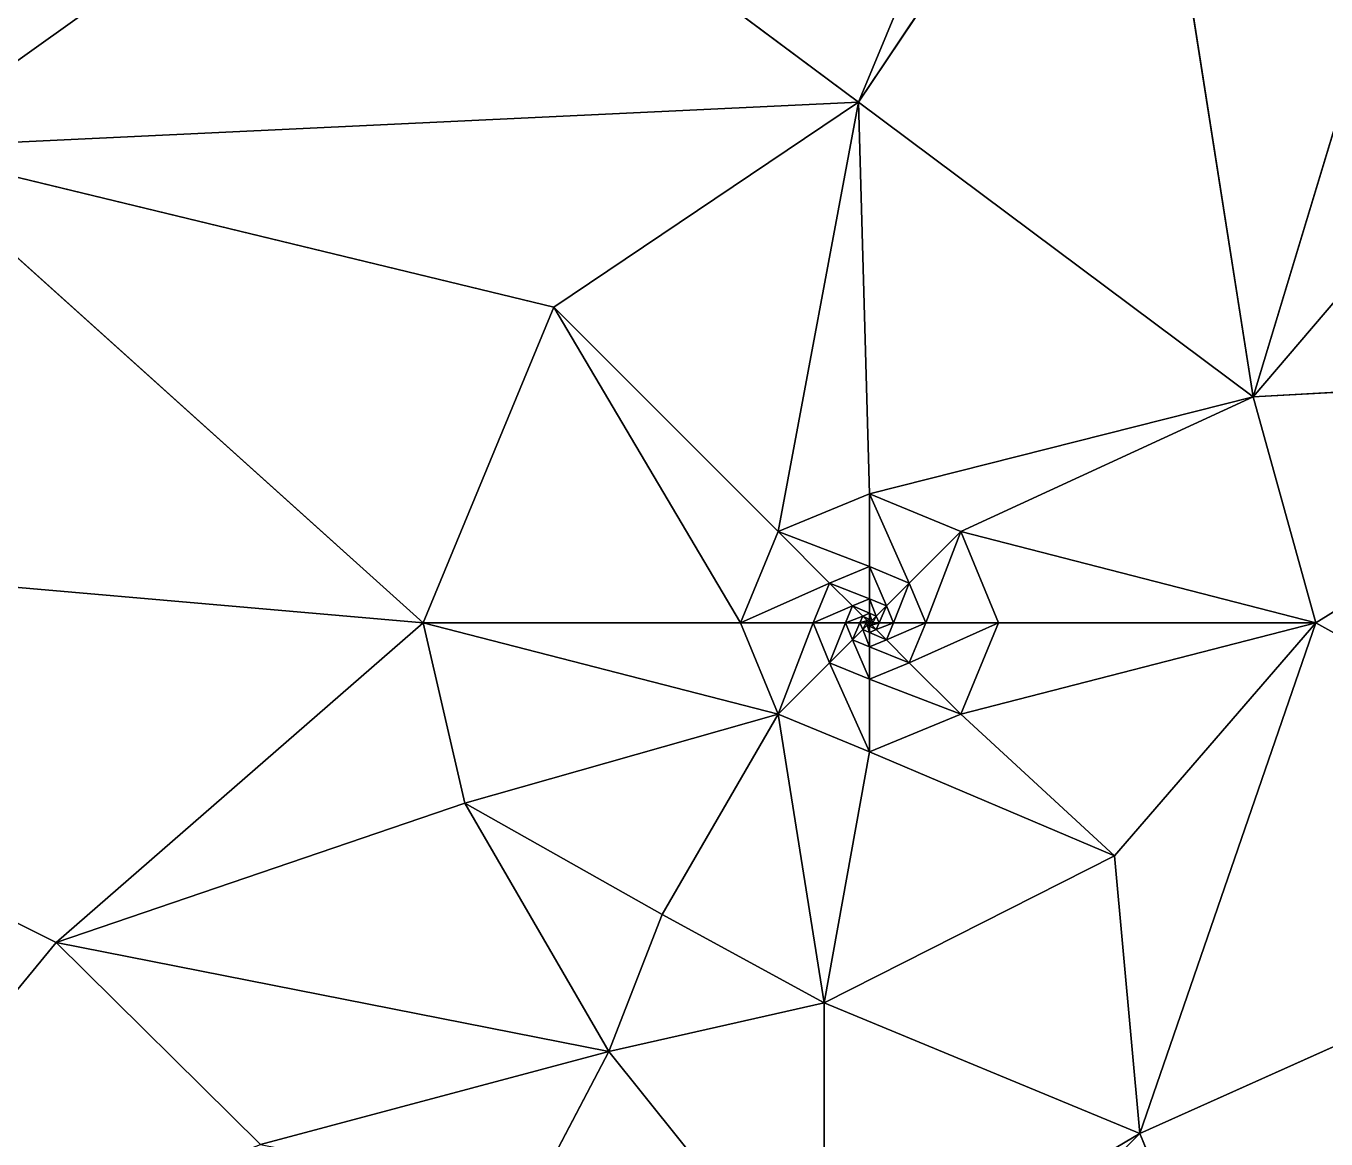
# Model space of a CAD drawing. Header units: metres. Extents: x 0 to 613718, y 0 to 269741.
# Drawn here: x 611818.4 to 612019.7, y 269206 to 269378.5 of the extents above; entities that cross this region are included whole.
import ezdxf

# ---------------------------------------------------------------- set-up
doc = ezdxf.new("R2010")
doc.units = ezdxf.units.M
doc.layers.get('0').update_dxf_attribs({"color": 13, "true_color": 0xff5454})

# ---------------------------------------------------------------- blocks, each defined once
blk = doc.blocks.new('Group1_1')
for p, q in [((611947.3, 269366.63, 246.87), (611976.86, 269437.86, 246.6)), ((611991, 269432, 246.65), (611947.3, 269366.63, 246.87)), ((611991, 269432, 246.65), (612008.44, 269321.02, 247.14)), ((611798.1, 269359.58, 246.11), (611879.17, 269417.46, 246.49)), ((611879.17, 269417.46, 246.49), (611947.3, 269366.63, 246.87)), ((612033.87, 269405.16, 246.97), (612008.44, 269321.02, 247.14)), ((612008.44, 269321.02, 247.14), (612076.54, 269400.84, 247.15)), ((611947.3, 269366.63, 246.87), (611798.1, 269359.58, 246.11)), ((611947.3, 269366.63, 246.87), (611900.12, 269334.88, 246.66)), ((611934.86, 269300.14, 246.85), (611947.3, 269366.63, 246.87)), ((612008.44, 269321.02, 247.14), (611947.3, 269366.63, 246.87)), ((611947.3, 269366.63, 246.87), (611949, 269306, 246.91)), ((611798.1, 269359.58, 246.11), (611879.87, 269286, 246.6)), ((611900.12, 269334.88, 246.66), (611798.1, 269359.58, 246.11)), ((611879.87, 269286, 246.6), (611900.12, 269334.88, 246.66)), ((611934.86, 269300.14, 246.85), (611900.12, 269334.88, 246.66)), ((611900.12, 269334.88, 246.66), (611929, 269286, 246.84)), ((612080.64, 269324.92, 247.39), (612008.44, 269321.02, 247.14)), ((612018.13, 269286, 247.21), (612080.64, 269324.92, 247.39)), ((611949, 269306, 246.91), (612008.44, 269321.02, 247.14)), ((612008.44, 269321.02, 247.14), (611963.14, 269300.14, 246.97)), ((612018.13, 269286, 247.21), (612008.44, 269321.02, 247.14)), ((611934.86, 269300.14, 246.85), (611949, 269306, 246.91)), ((611949, 269306, 246.91), (611963.14, 269300.14, 246.97)), ((611949, 269306, 246.91), (611955.17, 269292.17, 246.94)), ((611949, 269306, 246.91), (611949, 269294.73, 246.92)), ((611690.56, 269302.51, 245.62), (611823.04, 269236.5, 246.29)), ((611879.87, 269286, 246.6), (611690.56, 269302.51, 245.62)), ((611929, 269286, 246.84), (611934.86, 269300.14, 246.85)), ((611934.86, 269300.14, 246.85), (611949, 269294.73, 246.92)), ((611934.86, 269300.14, 246.85), (611942.83, 269292.17, 246.89)), ((611963.14, 269300.14, 246.97), (611955.17, 269292.17, 246.94)), ((611963.14, 269300.14, 246.97), (611957.73, 269286, 246.96)), ((611963.14, 269300.14, 246.97), (612018.13, 269286, 247.21)), ((611969, 269286, 247.01), (611963.14, 269300.14, 246.97)), ((611942.83, 269292.17, 246.89), (611949, 269294.73, 246.92)), ((611949, 269294.73, 246.92), (611955.17, 269292.17, 246.94)), ((611949, 269294.73, 246.92), (611951.63, 269288.63, 246.93)), ((611949, 269294.73, 246.92), (611949, 269289.72, 246.91)), ((611929, 269286, 246.84), (611942.83, 269292.17, 246.89)), ((611942.83, 269292.17, 246.89), (611940.27, 269286, 246.88)), ((611946.37, 269288.63, 246.9), (611942.83, 269292.17, 246.89)), ((611942.83, 269292.17, 246.89), (611949, 269289.72, 246.91)), ((611955.17, 269292.17, 246.94), (611951.63, 269288.63, 246.93)), ((611955.17, 269292.17, 246.94), (611952.72, 269286, 246.93)), ((611955.17, 269292.17, 246.94), (611957.73, 269286, 246.96)), ((611949, 269289.72, 246.91), (611946.37, 269288.63, 246.9)), ((611951.63, 269288.63, 246.93), (611949, 269289.72, 246.91)), ((611949, 269289.72, 246.91), (611950.05, 269287.05, 246.92)), ((611949, 269289.72, 246.91), (611949, 269287.49, 246.91)), ((611940.27, 269286, 246.88), (611946.37, 269288.63, 246.9)), ((611945.28, 269286, 246.9), (611946.37, 269288.63, 246.9)), ((611946.37, 269288.63, 246.9), (611949, 269287.49, 246.91)), ((611946.37, 269288.63, 246.9), (611947.95, 269287.05, 246.91)), ((611951.63, 269288.63, 246.93), (611950.05, 269287.05, 246.92)), ((611951.63, 269288.63, 246.93), (611950.49, 269286, 246.92)), ((611952.72, 269286, 246.93), (611951.63, 269288.63, 246.93)), ((611823.04, 269236.5, 246.29), (611879.87, 269286, 246.6)), ((611879.87, 269286, 246.6), (611886.32, 269258.07, 246.65)), ((611934.86, 269271.86, 246.87), (611879.87, 269286, 246.6)), ((611929, 269286, 246.84), (611879.87, 269286, 246.6)), ((611929, 269286, 246.84), (611940.27, 269286, 246.88)), ((611934.86, 269271.86, 246.87), (611929, 269286, 246.84)), ((611934.86, 269271.86, 246.87), (611940.27, 269286, 246.88)), ((611940.27, 269286, 246.88), (611945.28, 269286, 246.9)), ((611940.27, 269286, 246.88), (611942.83, 269279.83, 246.9)), ((611942.83, 269279.83, 246.9), (611945.28, 269286, 246.9)), ((611945.28, 269286, 246.9), (611947.95, 269287.05, 246.91)), ((611946.37, 269283.37, 246.91), (611945.28, 269286, 246.9)), ((611945.28, 269286, 246.9), (611947.51, 269286, 246.9)), ((611946.37, 269283.37, 246.91), (611947.51, 269286, 246.9)), ((611947.95, 269287.05, 246.91), (611947.51, 269286, 246.9)), ((611947.51, 269286, 246.9), (611948.65, 269286.35, 246.91)), ((611947.51, 269286, 246.9), (611948.5, 269286, 246.9)), ((611947.51, 269286, 246.9), (611947.95, 269284.95, 246.91)), ((611947.95, 269287.05, 246.91), (611949, 269287.49, 246.91)), ((611948.65, 269286.35, 246.91), (611947.95, 269287.05, 246.91)), ((611947.95, 269287.05, 246.91), (611949, 269286.5, 246.91)), ((611947.95, 269284.95, 246.91), (611948.5, 269286, 246.9)), ((611947.95, 269284.95, 246.91), (611948.65, 269285.65, 246.89)), ((611948.5, 269286, 246.9), (611948.65, 269286.35, 246.91)), ((611948.5, 269286, 246.9), (611949, 269286.01, 246.9)), ((611948.65, 269285.65, 246.89), (611948.5, 269286, 246.9)), ((611949, 269286.5, 246.91), (611948.65, 269286.35, 246.91)), ((611949, 269286.01, 246.9), (611948.65, 269286.35, 246.91)), ((611949, 269286.01, 246.9), (611948.65, 269285.65, 246.89)), ((611949, 269284.51, 246.91), (611948.65, 269285.65, 246.89)), ((611949, 269285.5, 246.9), (611948.65, 269285.65, 246.89)), ((611949, 269287.49, 246.91), (611950.05, 269287.05, 246.92)), ((611949, 269287.49, 246.91), (611949.35, 269286.35, 246.91)), ((611949, 269287.49, 246.91), (611949, 269286.5, 246.91)), ((611949.35, 269286.35, 246.91), (611949, 269286.5, 246.91)), ((611949, 269286.5, 246.91), (611949, 269286.01, 246.9)), ((611949.35, 269286.35, 246.91), (611949, 269286.01, 246.9)), ((611949, 269286.01, 246.9), (611949.5, 269286, 246.91)), ((611949, 269285.5, 246.9), (611949, 269286.01, 246.9)), ((611949.35, 269285.65, 246.91), (611949, 269286.01, 246.9)), ((611949, 269285.5, 246.9), (611949.35, 269285.65, 246.91)), ((611950.05, 269287.05, 246.92), (611949.35, 269286.35, 246.91)), ((611949.5, 269286, 246.91), (611949.35, 269286.35, 246.91)), ((611950.49, 269286, 246.92), (611949.35, 269285.65, 246.91)), ((611949.5, 269286, 246.91), (611949.35, 269285.65, 246.91)), ((611950.05, 269284.95, 246.92), (611949.35, 269285.65, 246.91)), ((611950.05, 269287.05, 246.92), (611949.5, 269286, 246.91)), ((611950.49, 269286, 246.92), (611949.5, 269286, 246.91)), ((611950.05, 269287.05, 246.92), (611950.49, 269286, 246.92)), ((611952.72, 269286, 246.93), (611950.05, 269284.95, 246.92)), ((611950.49, 269286, 246.92), (611950.05, 269284.95, 246.92)), ((611952.72, 269286, 246.93), (611950.49, 269286, 246.92)), ((611951.63, 269283.37, 246.93), (611952.72, 269286, 246.93)), ((611957.73, 269286, 246.96), (611951.63, 269283.37, 246.93)), ((611957.73, 269286, 246.96), (611952.72, 269286, 246.93)), ((611969, 269286, 247.01), (611955.17, 269279.83, 246.96)), ((611957.73, 269286, 246.96), (611955.17, 269279.83, 246.96)), ((611969, 269286, 247.01), (611957.73, 269286, 246.96)), ((611969, 269286, 247.01), (611963.14, 269271.86, 247)), ((611963.14, 269271.86, 247), (612018.13, 269286, 247.21)), ((612018.13, 269286, 247.21), (611969, 269286, 247.01)), ((612018.13, 269286, 247.21), (611986.95, 269249.9, 247.13)), ((612018.13, 269286, 247.21), (611990.88, 269206.88, 247.17)), ((612084.75, 269248.99, 247.52), (612018.13, 269286, 247.21)), ((611946.37, 269283.37, 246.91), (611947.95, 269284.95, 246.91)), ((611947.95, 269284.95, 246.91), (611949, 269284.51, 246.91)), ((611949, 269282.28, 246.92), (611947.95, 269284.95, 246.91)), ((611949, 269284.51, 246.91), (611949, 269285.5, 246.9)), ((611950.05, 269284.95, 246.92), (611949, 269285.5, 246.9)), ((611950.05, 269284.95, 246.92), (611949, 269284.51, 246.91)), ((611949, 269284.51, 246.91), (611949, 269282.28, 246.92)), ((611951.63, 269283.37, 246.93), (611949, 269284.51, 246.91)), ((611951.63, 269283.37, 246.93), (611950.05, 269284.95, 246.92)), ((611942.83, 269279.83, 246.9), (611946.37, 269283.37, 246.91)), ((611949, 269277.27, 246.93), (611946.37, 269283.37, 246.91)), ((611949, 269282.28, 246.92), (611946.37, 269283.37, 246.91)), ((611949, 269282.28, 246.92), (611951.63, 269283.37, 246.93)), ((611949, 269277.27, 246.93), (611949, 269282.28, 246.92)), ((611955.17, 269279.83, 246.96), (611949, 269282.28, 246.92)), ((611955.17, 269279.83, 246.96), (611951.63, 269283.37, 246.93)), ((611934.86, 269271.86, 246.87), (611942.83, 269279.83, 246.9)), ((611942.83, 269279.83, 246.9), (611949, 269277.27, 246.93)), ((611949, 269266, 246.95), (611942.83, 269279.83, 246.9)), ((611955.17, 269279.83, 246.96), (611949, 269277.27, 246.93)), ((611963.14, 269271.86, 247), (611955.17, 269279.83, 246.96)), ((611949, 269277.27, 246.93), (611949, 269266, 246.95)), ((611963.14, 269271.86, 247), (611949, 269277.27, 246.93)), ((611886.32, 269258.07, 246.65), (611934.86, 269271.86, 246.87)), ((611934.86, 269271.86, 246.87), (611916.88, 269240.81, 246.81)), ((611949, 269266, 246.95), (611934.86, 269271.86, 246.87)), ((611934.86, 269271.86, 246.87), (611942, 269227.13, 246.93)), ((611949, 269266, 246.95), (611963.14, 269271.86, 247)), ((611986.95, 269249.9, 247.13), (611963.14, 269271.86, 247)), ((611942, 269227.13, 246.93), (611949, 269266, 246.95)), ((611949, 269266, 246.95), (611986.95, 269249.9, 247.13)), ((611823.04, 269236.5, 246.29), (611886.32, 269258.07, 246.65)), ((611908.61, 269219.6, 246.77), (611886.32, 269258.07, 246.65)), ((611916.88, 269240.81, 246.81), (611886.32, 269258.07, 246.65)), ((611942, 269227.13, 246.93), (611986.95, 269249.9, 247.13)), ((611986.95, 269249.9, 247.13), (611990.88, 269206.88, 247.17)), ((611990.88, 269206.88, 247.17), (612084.75, 269248.99, 247.52)), ((611908.61, 269219.6, 246.77), (611916.88, 269240.81, 246.81)), ((611916.88, 269240.81, 246.81), (611942, 269227.13, 246.93)), ((611771.08, 269173.34, 246.04), (611823.04, 269236.5, 246.29)), ((611823.04, 269236.5, 246.29), (611908.61, 269219.6, 246.77)), ((611854.68, 269205.22, 246.52), (611823.04, 269236.5, 246.29)), ((611942, 269227.13, 246.93), (611908.61, 269219.6, 246.77)), ((611942, 269178, 246.86), (611942, 269227.13, 246.93)), ((611990.88, 269206.88, 247.17), (611942, 269227.13, 246.93)), ((611908.61, 269219.6, 246.77), (611854.68, 269205.22, 246.52)), ((611896.74, 269196.95, 246.71), (611908.61, 269219.6, 246.77)), ((611908.61, 269219.6, 246.77), (611942, 269178, 246.86)), ((611990.88, 269206.88, 247.17), (611942, 269178, 246.86)), ((611990.88, 269206.88, 247.17), (611956.14, 269172.14, 246.93)), ((612011.13, 269158, 247.3), (611990.88, 269206.88, 247.17))]:
    blk.add_line(p, q)
mesh = blk.add_polyface()
corners = [(611976.86, 269437.86, 246.6), (611879.17, 269417.46, 246.49), (611947.3, 269366.63, 246.87)]
mesh.append_faces([[corners[k] for k in face] for face in [(0, 1, 2)]])
mesh = blk.add_polyface()
corners = [(611991, 269432, 246.65), (611976.86, 269437.86, 246.6), (611947.3, 269366.63, 246.87)]
mesh.append_faces([[corners[k] for k in face] for face in [(0, 1, 2)]])
mesh = blk.add_polyface()
corners = [(612008.44, 269321.02, 247.14), (611991, 269432, 246.65), (611947.3, 269366.63, 246.87)]
mesh.append_faces([[corners[k] for k in face] for face in [(0, 1, 2)]])
mesh = blk.add_polyface()
corners = [(612033.87, 269405.16, 246.97), (611991, 269432, 246.65), (612008.44, 269321.02, 247.14)]
mesh.append_faces([[corners[k] for k in face] for face in [(0, 1, 2)]])
mesh = blk.add_polyface()
corners = [(611879.17, 269417.46, 246.49), (611774.88, 269427.95, 245.98), (611798.1, 269359.58, 246.11)]
mesh.append_faces([[corners[k] for k in face] for face in [(0, 1, 2)]])
mesh = blk.add_polyface()
corners = [(611947.3, 269366.63, 246.87), (611879.17, 269417.46, 246.49), (611798.1, 269359.58, 246.11)]
mesh.append_faces([[corners[k] for k in face] for face in [(0, 1, 2)]])
mesh = blk.add_polyface()
corners = [(612076.54, 269400.84, 247.15), (612033.87, 269405.16, 246.97), (612008.44, 269321.02, 247.14)]
mesh.append_faces([[corners[k] for k in face] for face in [(0, 1, 2)]])
mesh = blk.add_polyface()
corners = [(612080.64, 269324.92, 247.39), (612076.54, 269400.84, 247.15), (612008.44, 269321.02, 247.14)]
mesh.append_faces([[corners[k] for k in face] for face in [(0, 1, 2)]])
mesh = blk.add_polyface()
corners = [(611947.3, 269366.63, 246.87), (611798.1, 269359.58, 246.11), (611900.12, 269334.88, 246.66)]
mesh.append_faces([[corners[k] for k in face] for face in [(0, 1, 2)]])
mesh = blk.add_polyface()
corners = [(611947.3, 269366.63, 246.87), (611900.12, 269334.88, 246.66), (611934.86, 269300.14, 246.85)]
mesh.append_faces([[corners[k] for k in face] for face in [(0, 1, 2)]])
mesh = blk.add_polyface()
corners = [(611949, 269306, 246.91), (611947.3, 269366.63, 246.87), (611934.86, 269300.14, 246.85)]
mesh.append_faces([[corners[k] for k in face] for face in [(0, 1, 2)]])
mesh = blk.add_polyface()
corners = [(612008.44, 269321.02, 247.14), (611947.3, 269366.63, 246.87), (611949, 269306, 246.91)]
mesh.append_faces([[corners[k] for k in face] for face in [(0, 1, 2)]])
mesh = blk.add_polyface()
corners = [(611879.87, 269286, 246.6), (611798.1, 269359.58, 246.11), (611690.56, 269302.51, 245.62)]
mesh.append_faces([[corners[k] for k in face] for face in [(0, 1, 2)]])
mesh = blk.add_polyface()
corners = [(611900.12, 269334.88, 246.66), (611798.1, 269359.58, 246.11), (611879.87, 269286, 246.6)]
mesh.append_faces([[corners[k] for k in face] for face in [(0, 1, 2)]])
mesh = blk.add_polyface()
corners = [(611929, 269286, 246.84), (611900.12, 269334.88, 246.66), (611879.87, 269286, 246.6)]
mesh.append_faces([[corners[k] for k in face] for face in [(0, 1, 2)]])
mesh = blk.add_polyface()
corners = [(611934.86, 269300.14, 246.85), (611900.12, 269334.88, 246.66), (611929, 269286, 246.84)]
mesh.append_faces([[corners[k] for k in face] for face in [(0, 1, 2)]])
mesh = blk.add_polyface()
corners = [(612080.64, 269324.92, 247.39), (612008.44, 269321.02, 247.14), (612018.13, 269286, 247.21)]
mesh.append_faces([[corners[k] for k in face] for face in [(0, 1, 2)]])
mesh = blk.add_polyface()
corners = [(612084.75, 269248.99, 247.52), (612080.64, 269324.92, 247.39), (612018.13, 269286, 247.21)]
mesh.append_faces([[corners[k] for k in face] for face in [(0, 1, 2)]])
mesh = blk.add_polyface()
corners = [(612008.44, 269321.02, 247.14), (611949, 269306, 246.91), (611963.14, 269300.14, 246.97)]
mesh.append_faces([[corners[k] for k in face] for face in [(0, 1, 2)]])
mesh = blk.add_polyface()
corners = [(612018.13, 269286, 247.21), (612008.44, 269321.02, 247.14), (611963.14, 269300.14, 246.97)]
mesh.append_faces([[corners[k] for k in face] for face in [(0, 1, 2)]])
mesh = blk.add_polyface()
corners = [(611949, 269306, 246.91), (611934.86, 269300.14, 246.85), (611949, 269294.73, 246.92)]
mesh.append_faces([[corners[k] for k in face] for face in [(0, 1, 2)]])
mesh = blk.add_polyface()
corners = [(611963.14, 269300.14, 246.97), (611949, 269306, 246.91), (611955.17, 269292.17, 246.94)]
mesh.append_faces([[corners[k] for k in face] for face in [(0, 1, 2)]])
mesh = blk.add_polyface()
corners = [(611955.17, 269292.17, 246.94), (611949, 269306, 246.91), (611949, 269294.73, 246.92)]
mesh.append_faces([[corners[k] for k in face] for face in [(0, 1, 2)]])
mesh = blk.add_polyface()
corners = [(611879.87, 269286, 246.6), (611690.56, 269302.51, 245.62), (611823.04, 269236.5, 246.29)]
mesh.append_faces([[corners[k] for k in face] for face in [(0, 1, 2)]])
mesh = blk.add_polyface()
corners = [(611823.04, 269236.5, 246.29), (611690.56, 269302.51, 245.62), (611771.08, 269173.34, 246.04)]
mesh.append_faces([[corners[k] for k in face] for face in [(0, 1, 2)]])
mesh = blk.add_polyface()
corners = [(611942.83, 269292.17, 246.89), (611934.86, 269300.14, 246.85), (611929, 269286, 246.84)]
mesh.append_faces([[corners[k] for k in face] for face in [(0, 1, 2)]])
mesh = blk.add_polyface()
corners = [(611949, 269294.73, 246.92), (611934.86, 269300.14, 246.85), (611942.83, 269292.17, 246.89)]
mesh.append_faces([[corners[k] for k in face] for face in [(0, 1, 2)]])
mesh = blk.add_polyface()
corners = [(611963.14, 269300.14, 246.97), (611955.17, 269292.17, 246.94), (611957.73, 269286, 246.96)]
mesh.append_faces([[corners[k] for k in face] for face in [(0, 1, 2)]])
mesh = blk.add_polyface()
corners = [(611969, 269286, 247.01), (611963.14, 269300.14, 246.97), (611957.73, 269286, 246.96)]
mesh.append_faces([[corners[k] for k in face] for face in [(0, 1, 2)]])
mesh = blk.add_polyface()
corners = [(612018.13, 269286, 247.21), (611963.14, 269300.14, 246.97), (611969, 269286, 247.01)]
mesh.append_faces([[corners[k] for k in face] for face in [(0, 1, 2)]])
mesh = blk.add_polyface()
corners = [(611949, 269294.73, 246.92), (611942.83, 269292.17, 246.89), (611949, 269289.72, 246.91)]
mesh.append_faces([[corners[k] for k in face] for face in [(0, 1, 2)]])
mesh = blk.add_polyface()
corners = [(611955.17, 269292.17, 246.94), (611949, 269294.73, 246.92), (611951.63, 269288.63, 246.93)]
mesh.append_faces([[corners[k] for k in face] for face in [(0, 1, 2)]])
mesh = blk.add_polyface()
corners = [(611951.63, 269288.63, 246.93), (611949, 269294.73, 246.92), (611949, 269289.72, 246.91)]
mesh.append_faces([[corners[k] for k in face] for face in [(0, 1, 2)]])
mesh = blk.add_polyface()
corners = [(611942.83, 269292.17, 246.89), (611929, 269286, 246.84), (611940.27, 269286, 246.88)]
mesh.append_faces([[corners[k] for k in face] for face in [(0, 1, 2)]])
mesh = blk.add_polyface()
corners = [(611946.37, 269288.63, 246.9), (611942.83, 269292.17, 246.89), (611940.27, 269286, 246.88)]
mesh.append_faces([[corners[k] for k in face] for face in [(0, 1, 2)]])
mesh = blk.add_polyface()
corners = [(611949, 269289.72, 246.91), (611942.83, 269292.17, 246.89), (611946.37, 269288.63, 246.9)]
mesh.append_faces([[corners[k] for k in face] for face in [(0, 1, 2)]])
mesh = blk.add_polyface()
corners = [(611955.17, 269292.17, 246.94), (611951.63, 269288.63, 246.93), (611952.72, 269286, 246.93)]
mesh.append_faces([[corners[k] for k in face] for face in [(0, 1, 2)]])
mesh = blk.add_polyface()
corners = [(611957.73, 269286, 246.96), (611955.17, 269292.17, 246.94), (611952.72, 269286, 246.93)]
mesh.append_faces([[corners[k] for k in face] for face in [(0, 1, 2)]])
mesh = blk.add_polyface()
corners = [(611949, 269289.72, 246.91), (611946.37, 269288.63, 246.9), (611949, 269287.49, 246.91)]
mesh.append_faces([[corners[k] for k in face] for face in [(0, 1, 2)]])
mesh = blk.add_polyface()
corners = [(611951.63, 269288.63, 246.93), (611949, 269289.72, 246.91), (611950.05, 269287.05, 246.92)]
mesh.append_faces([[corners[k] for k in face] for face in [(0, 1, 2)]])
mesh = blk.add_polyface()
corners = [(611950.05, 269287.05, 246.92), (611949, 269289.72, 246.91), (611949, 269287.49, 246.91)]
mesh.append_faces([[corners[k] for k in face] for face in [(0, 1, 2)]])
mesh = blk.add_polyface()
corners = [(611946.37, 269288.63, 246.9), (611940.27, 269286, 246.88), (611945.28, 269286, 246.9)]
mesh.append_faces([[corners[k] for k in face] for face in [(0, 1, 2)]])
mesh = blk.add_polyface()
corners = [(611947.95, 269287.05, 246.91), (611946.37, 269288.63, 246.9), (611945.28, 269286, 246.9)]
mesh.append_faces([[corners[k] for k in face] for face in [(0, 1, 2)]])
mesh = blk.add_polyface()
corners = [(611949, 269287.49, 246.91), (611946.37, 269288.63, 246.9), (611947.95, 269287.05, 246.91)]
mesh.append_faces([[corners[k] for k in face] for face in [(0, 1, 2)]])
mesh = blk.add_polyface()
corners = [(611951.63, 269288.63, 246.93), (611950.05, 269287.05, 246.92), (611950.49, 269286, 246.92)]
mesh.append_faces([[corners[k] for k in face] for face in [(0, 1, 2)]])
mesh = blk.add_polyface()
corners = [(611952.72, 269286, 246.93), (611951.63, 269288.63, 246.93), (611950.49, 269286, 246.92)]
mesh.append_faces([[corners[k] for k in face] for face in [(0, 1, 2)]])
mesh = blk.add_polyface()
corners = [(611886.32, 269258.07, 246.65), (611879.87, 269286, 246.6), (611823.04, 269236.5, 246.29)]
mesh.append_faces([[corners[k] for k in face] for face in [(0, 1, 2)]])
mesh = blk.add_polyface()
corners = [(611934.86, 269271.86, 246.87), (611879.87, 269286, 246.6), (611886.32, 269258.07, 246.65)]
mesh.append_faces([[corners[k] for k in face] for face in [(0, 1, 2)]])
mesh = blk.add_polyface()
corners = [(611934.86, 269271.86, 246.87), (611929, 269286, 246.84), (611879.87, 269286, 246.6)]
mesh.append_faces([[corners[k] for k in face] for face in [(0, 1, 2)]])
mesh = blk.add_polyface()
corners = [(611940.27, 269286, 246.88), (611929, 269286, 246.84), (611934.86, 269271.86, 246.87)]
mesh.append_faces([[corners[k] for k in face] for face in [(0, 1, 2)]])
mesh = blk.add_polyface()
corners = [(611942.83, 269279.83, 246.9), (611940.27, 269286, 246.88), (611934.86, 269271.86, 246.87)]
mesh.append_faces([[corners[k] for k in face] for face in [(0, 1, 2)]])
mesh = blk.add_polyface()
corners = [(611945.28, 269286, 246.9), (611940.27, 269286, 246.88), (611942.83, 269279.83, 246.9)]
mesh.append_faces([[corners[k] for k in face] for face in [(0, 1, 2)]])
mesh = blk.add_polyface()
corners = [(611946.37, 269283.37, 246.91), (611945.28, 269286, 246.9), (611942.83, 269279.83, 246.9)]
mesh.append_faces([[corners[k] for k in face] for face in [(0, 1, 2)]])
mesh = blk.add_polyface()
corners = [(611947.95, 269287.05, 246.91), (611945.28, 269286, 246.9), (611947.51, 269286, 246.9)]
mesh.append_faces([[corners[k] for k in face] for face in [(0, 1, 2)]])
mesh = blk.add_polyface()
corners = [(611947.51, 269286, 246.9), (611945.28, 269286, 246.9), (611946.37, 269283.37, 246.91)]
mesh.append_faces([[corners[k] for k in face] for face in [(0, 1, 2)]])
mesh = blk.add_polyface()
corners = [(611947.95, 269284.95, 246.91), (611947.51, 269286, 246.9), (611946.37, 269283.37, 246.91)]
mesh.append_faces([[corners[k] for k in face] for face in [(0, 1, 2)]])
mesh = blk.add_polyface()
corners = [(611948.65, 269286.35, 246.91), (611947.95, 269287.05, 246.91), (611947.51, 269286, 246.9)]
mesh.append_faces([[corners[k] for k in face] for face in [(0, 1, 2)]])
mesh = blk.add_polyface()
corners = [(611948.65, 269286.35, 246.91), (611947.51, 269286, 246.9), (611948.5, 269286, 246.9)]
mesh.append_faces([[corners[k] for k in face] for face in [(0, 1, 2)]])
mesh = blk.add_polyface()
corners = [(611948.5, 269286, 246.9), (611947.51, 269286, 246.9), (611947.95, 269284.95, 246.91)]
mesh.append_faces([[corners[k] for k in face] for face in [(0, 1, 2)]])
mesh = blk.add_polyface()
corners = [(611949, 269287.49, 246.91), (611947.95, 269287.05, 246.91), (611949, 269286.5, 246.91)]
mesh.append_faces([[corners[k] for k in face] for face in [(0, 1, 2)]])
mesh = blk.add_polyface()
corners = [(611949, 269286.5, 246.91), (611947.95, 269287.05, 246.91), (611948.65, 269286.35, 246.91)]
mesh.append_faces([[corners[k] for k in face] for face in [(0, 1, 2)]])
mesh = blk.add_polyface()
corners = [(611948.65, 269285.65, 246.89), (611948.5, 269286, 246.9), (611947.95, 269284.95, 246.91)]
mesh.append_faces([[corners[k] for k in face] for face in [(0, 1, 2)]])
mesh = blk.add_polyface()
corners = [(611949, 269284.51, 246.91), (611948.65, 269285.65, 246.89), (611947.95, 269284.95, 246.91)]
mesh.append_faces([[corners[k] for k in face] for face in [(0, 1, 2)]])
mesh = blk.add_polyface()
corners = [(611949, 269286.01, 246.9), (611948.65, 269286.35, 246.91), (611948.5, 269286, 246.9)]
mesh.append_faces([[corners[k] for k in face] for face in [(0, 1, 2)]])
mesh = blk.add_polyface()
corners = [(611949, 269286.01, 246.9), (611948.5, 269286, 246.9), (611948.65, 269285.65, 246.89)]
mesh.append_faces([[corners[k] for k in face] for face in [(0, 1, 2)]])
mesh = blk.add_polyface()
corners = [(611949, 269286.5, 246.91), (611948.65, 269286.35, 246.91), (611949, 269286.01, 246.9)]
mesh.append_faces([[corners[k] for k in face] for face in [(0, 1, 2)]])
mesh = blk.add_polyface()
corners = [(611949, 269286.01, 246.9), (611948.65, 269285.65, 246.89), (611949, 269285.5, 246.9)]
mesh.append_faces([[corners[k] for k in face] for face in [(0, 1, 2)]])
mesh = blk.add_polyface()
corners = [(611949, 269285.5, 246.9), (611948.65, 269285.65, 246.89), (611949, 269284.51, 246.91)]
mesh.append_faces([[corners[k] for k in face] for face in [(0, 1, 2)]])
mesh = blk.add_polyface()
corners = [(611950.05, 269287.05, 246.92), (611949, 269287.49, 246.91), (611949.35, 269286.35, 246.91)]
mesh.append_faces([[corners[k] for k in face] for face in [(0, 1, 2)]])
mesh = blk.add_polyface()
corners = [(611949.35, 269286.35, 246.91), (611949, 269287.49, 246.91), (611949, 269286.5, 246.91)]
mesh.append_faces([[corners[k] for k in face] for face in [(0, 1, 2)]])
mesh = blk.add_polyface()
corners = [(611949.35, 269286.35, 246.91), (611949, 269286.5, 246.91), (611949, 269286.01, 246.9)]
mesh.append_faces([[corners[k] for k in face] for face in [(0, 1, 2)]])
mesh = blk.add_polyface()
corners = [(611949.5, 269286, 246.91), (611949.35, 269286.35, 246.91), (611949, 269286.01, 246.9)]
mesh.append_faces([[corners[k] for k in face] for face in [(0, 1, 2)]])
mesh = blk.add_polyface()
corners = [(611949.35, 269285.65, 246.91), (611949, 269286.01, 246.9), (611949, 269285.5, 246.9)]
mesh.append_faces([[corners[k] for k in face] for face in [(0, 1, 2)]])
mesh = blk.add_polyface()
corners = [(611949.5, 269286, 246.91), (611949, 269286.01, 246.9), (611949.35, 269285.65, 246.91)]
mesh.append_faces([[corners[k] for k in face] for face in [(0, 1, 2)]])
mesh = blk.add_polyface()
corners = [(611950.05, 269284.95, 246.92), (611949.35, 269285.65, 246.91), (611949, 269285.5, 246.9)]
mesh.append_faces([[corners[k] for k in face] for face in [(0, 1, 2)]])
mesh = blk.add_polyface()
corners = [(611950.05, 269287.05, 246.92), (611949.35, 269286.35, 246.91), (611949.5, 269286, 246.91)]
mesh.append_faces([[corners[k] for k in face] for face in [(0, 1, 2)]])
mesh = blk.add_polyface()
corners = [(611950.49, 269286, 246.92), (611949.35, 269285.65, 246.91), (611950.05, 269284.95, 246.92)]
mesh.append_faces([[corners[k] for k in face] for face in [(0, 1, 2)]])
mesh = blk.add_polyface()
corners = [(611950.49, 269286, 246.92), (611949.5, 269286, 246.91), (611949.35, 269285.65, 246.91)]
mesh.append_faces([[corners[k] for k in face] for face in [(0, 1, 2)]])
mesh = blk.add_polyface()
corners = [(611950.49, 269286, 246.92), (611950.05, 269287.05, 246.92), (611949.5, 269286, 246.91)]
mesh.append_faces([[corners[k] for k in face] for face in [(0, 1, 2)]])
mesh = blk.add_polyface()
corners = [(611952.72, 269286, 246.93), (611950.05, 269284.95, 246.92), (611951.63, 269283.37, 246.93)]
mesh.append_faces([[corners[k] for k in face] for face in [(0, 1, 2)]])
mesh = blk.add_polyface()
corners = [(611952.72, 269286, 246.93), (611950.49, 269286, 246.92), (611950.05, 269284.95, 246.92)]
mesh.append_faces([[corners[k] for k in face] for face in [(0, 1, 2)]])
mesh = blk.add_polyface()
corners = [(611957.73, 269286, 246.96), (611951.63, 269283.37, 246.93), (611955.17, 269279.83, 246.96)]
mesh.append_faces([[corners[k] for k in face] for face in [(0, 1, 2)]])
mesh = blk.add_polyface()
corners = [(611957.73, 269286, 246.96), (611952.72, 269286, 246.93), (611951.63, 269283.37, 246.93)]
mesh.append_faces([[corners[k] for k in face] for face in [(0, 1, 2)]])
mesh = blk.add_polyface()
corners = [(611969, 269286, 247.01), (611955.17, 269279.83, 246.96), (611963.14, 269271.86, 247)]
mesh.append_faces([[corners[k] for k in face] for face in [(0, 1, 2)]])
mesh = blk.add_polyface()
corners = [(611969, 269286, 247.01), (611957.73, 269286, 246.96), (611955.17, 269279.83, 246.96)]
mesh.append_faces([[corners[k] for k in face] for face in [(0, 1, 2)]])
mesh = blk.add_polyface()
corners = [(612018.13, 269286, 247.21), (611969, 269286, 247.01), (611963.14, 269271.86, 247)]
mesh.append_faces([[corners[k] for k in face] for face in [(0, 1, 2)]])
mesh = blk.add_polyface()
corners = [(612018.13, 269286, 247.21), (611963.14, 269271.86, 247), (611986.95, 269249.9, 247.13)]
mesh.append_faces([[corners[k] for k in face] for face in [(0, 1, 2)]])
mesh = blk.add_polyface()
corners = [(612018.13, 269286, 247.21), (611986.95, 269249.9, 247.13), (611990.88, 269206.88, 247.17)]
mesh.append_faces([[corners[k] for k in face] for face in [(0, 1, 2)]])
mesh = blk.add_polyface()
corners = [(612084.75, 269248.99, 247.52), (612018.13, 269286, 247.21), (611990.88, 269206.88, 247.17)]
mesh.append_faces([[corners[k] for k in face] for face in [(0, 1, 2)]])
mesh = blk.add_polyface()
corners = [(611949, 269282.28, 246.92), (611947.95, 269284.95, 246.91), (611946.37, 269283.37, 246.91)]
mesh.append_faces([[corners[k] for k in face] for face in [(0, 1, 2)]])
mesh = blk.add_polyface()
corners = [(611949, 269284.51, 246.91), (611947.95, 269284.95, 246.91), (611949, 269282.28, 246.92)]
mesh.append_faces([[corners[k] for k in face] for face in [(0, 1, 2)]])
mesh = blk.add_polyface()
corners = [(611950.05, 269284.95, 246.92), (611949, 269285.5, 246.9), (611949, 269284.51, 246.91)]
mesh.append_faces([[corners[k] for k in face] for face in [(0, 1, 2)]])
mesh = blk.add_polyface()
corners = [(611951.63, 269283.37, 246.93), (611950.05, 269284.95, 246.92), (611949, 269284.51, 246.91)]
mesh.append_faces([[corners[k] for k in face] for face in [(0, 1, 2)]])
mesh = blk.add_polyface()
corners = [(611951.63, 269283.37, 246.93), (611949, 269284.51, 246.91), (611949, 269282.28, 246.92)]
mesh.append_faces([[corners[k] for k in face] for face in [(0, 1, 2)]])
mesh = blk.add_polyface()
corners = [(611949, 269277.27, 246.93), (611946.37, 269283.37, 246.91), (611942.83, 269279.83, 246.9)]
mesh.append_faces([[corners[k] for k in face] for face in [(0, 1, 2)]])
mesh = blk.add_polyface()
corners = [(611949, 269282.28, 246.92), (611946.37, 269283.37, 246.91), (611949, 269277.27, 246.93)]
mesh.append_faces([[corners[k] for k in face] for face in [(0, 1, 2)]])
mesh = blk.add_polyface()
corners = [(611955.17, 269279.83, 246.96), (611951.63, 269283.37, 246.93), (611949, 269282.28, 246.92)]
mesh.append_faces([[corners[k] for k in face] for face in [(0, 1, 2)]])
mesh = blk.add_polyface()
corners = [(611955.17, 269279.83, 246.96), (611949, 269282.28, 246.92), (611949, 269277.27, 246.93)]
mesh.append_faces([[corners[k] for k in face] for face in [(0, 1, 2)]])
mesh = blk.add_polyface()
corners = [(611949, 269266, 246.95), (611942.83, 269279.83, 246.9), (611934.86, 269271.86, 246.87)]
mesh.append_faces([[corners[k] for k in face] for face in [(0, 1, 2)]])
mesh = blk.add_polyface()
corners = [(611949, 269277.27, 246.93), (611942.83, 269279.83, 246.9), (611949, 269266, 246.95)]
mesh.append_faces([[corners[k] for k in face] for face in [(0, 1, 2)]])
mesh = blk.add_polyface()
corners = [(611963.14, 269271.86, 247), (611955.17, 269279.83, 246.96), (611949, 269277.27, 246.93)]
mesh.append_faces([[corners[k] for k in face] for face in [(0, 1, 2)]])
mesh = blk.add_polyface()
corners = [(611963.14, 269271.86, 247), (611949, 269277.27, 246.93), (611949, 269266, 246.95)]
mesh.append_faces([[corners[k] for k in face] for face in [(0, 1, 2)]])
mesh = blk.add_polyface()
corners = [(611934.86, 269271.86, 246.87), (611886.32, 269258.07, 246.65), (611916.88, 269240.81, 246.81)]
mesh.append_faces([[corners[k] for k in face] for face in [(0, 1, 2)]])
mesh = blk.add_polyface()
corners = [(611942, 269227.13, 246.93), (611934.86, 269271.86, 246.87), (611916.88, 269240.81, 246.81)]
mesh.append_faces([[corners[k] for k in face] for face in [(0, 1, 2)]])
mesh = blk.add_polyface()
corners = [(611949, 269266, 246.95), (611934.86, 269271.86, 246.87), (611942, 269227.13, 246.93)]
mesh.append_faces([[corners[k] for k in face] for face in [(0, 1, 2)]])
mesh = blk.add_polyface()
corners = [(611986.95, 269249.9, 247.13), (611963.14, 269271.86, 247), (611949, 269266, 246.95)]
mesh.append_faces([[corners[k] for k in face] for face in [(0, 1, 2)]])
mesh = blk.add_polyface()
corners = [(611986.95, 269249.9, 247.13), (611949, 269266, 246.95), (611942, 269227.13, 246.93)]
mesh.append_faces([[corners[k] for k in face] for face in [(0, 1, 2)]])
mesh = blk.add_polyface()
corners = [(611908.61, 269219.6, 246.77), (611886.32, 269258.07, 246.65), (611823.04, 269236.5, 246.29)]
mesh.append_faces([[corners[k] for k in face] for face in [(0, 1, 2)]])
mesh = blk.add_polyface()
corners = [(611916.88, 269240.81, 246.81), (611886.32, 269258.07, 246.65), (611908.61, 269219.6, 246.77)]
mesh.append_faces([[corners[k] for k in face] for face in [(0, 1, 2)]])
mesh = blk.add_polyface()
corners = [(611990.88, 269206.88, 247.17), (611986.95, 269249.9, 247.13), (611942, 269227.13, 246.93)]
mesh.append_faces([[corners[k] for k in face] for face in [(0, 1, 2)]])
mesh = blk.add_polyface()
corners = [(612084.75, 269248.99, 247.52), (611990.88, 269206.88, 247.17), (612011.13, 269158, 247.3)]
mesh.append_faces([[corners[k] for k in face] for face in [(0, 1, 2)]])
mesh = blk.add_polyface()
corners = [(612154.92, 269159.98, 247.8), (612084.75, 269248.99, 247.52), (612011.13, 269158, 247.3)]
mesh.append_faces([[corners[k] for k in face] for face in [(0, 1, 2)]])
mesh = blk.add_polyface()
corners = [(611942, 269227.13, 246.93), (611916.88, 269240.81, 246.81), (611908.61, 269219.6, 246.77)]
mesh.append_faces([[corners[k] for k in face] for face in [(0, 1, 2)]])
mesh = blk.add_polyface()
corners = [(611854.68, 269205.22, 246.52), (611823.04, 269236.5, 246.29), (611771.08, 269173.34, 246.04)]
mesh.append_faces([[corners[k] for k in face] for face in [(0, 1, 2)]])
mesh = blk.add_polyface()
corners = [(611908.61, 269219.6, 246.77), (611823.04, 269236.5, 246.29), (611854.68, 269205.22, 246.52)]
mesh.append_faces([[corners[k] for k in face] for face in [(0, 1, 2)]])
mesh = blk.add_polyface()
corners = [(611942, 269227.13, 246.93), (611908.61, 269219.6, 246.77), (611942, 269178, 246.86)]
mesh.append_faces([[corners[k] for k in face] for face in [(0, 1, 2)]])
mesh = blk.add_polyface()
corners = [(611990.88, 269206.88, 247.17), (611942, 269227.13, 246.93), (611942, 269178, 246.86)]
mesh.append_faces([[corners[k] for k in face] for face in [(0, 1, 2)]])
mesh = blk.add_polyface()
corners = [(611908.61, 269219.6, 246.77), (611854.68, 269205.22, 246.52), (611896.74, 269196.95, 246.71)]
mesh.append_faces([[corners[k] for k in face] for face in [(0, 1, 2)]])
mesh = blk.add_polyface()
corners = [(611942, 269178, 246.86), (611908.61, 269219.6, 246.77), (611896.74, 269196.95, 246.71)]
mesh.append_faces([[corners[k] for k in face] for face in [(0, 1, 2)]])
mesh = blk.add_polyface()
corners = [(611990.88, 269206.88, 247.17), (611942, 269178, 246.86), (611956.14, 269172.14, 246.93)]
mesh.append_faces([[corners[k] for k in face] for face in [(0, 1, 2)]])
mesh = blk.add_polyface()
corners = [(612011.13, 269158, 247.3), (611990.88, 269206.88, 247.17), (611956.14, 269172.14, 246.93)]
mesh.append_faces([[corners[k] for k in face] for face in [(0, 1, 2)]])

msp = doc.modelspace()

# ---------------------------------------------------------------- block references
msp.add_blockref('Group1_1', (0, 0))

doc.saveas('drawing.dxf')
